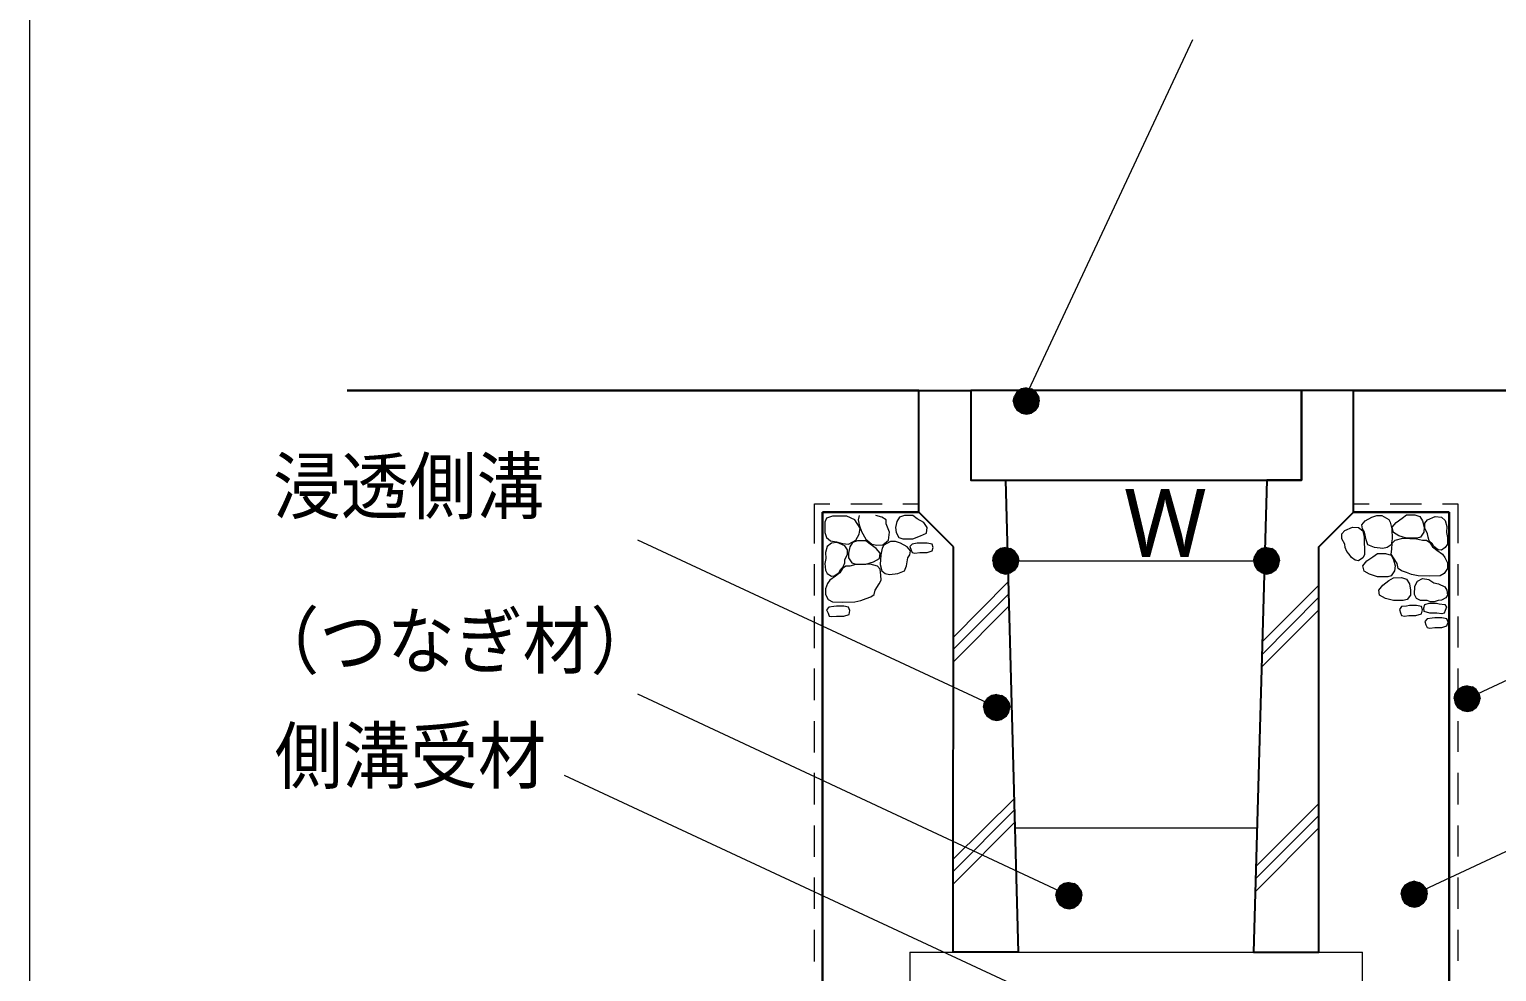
# Model space of a CAD drawing. Header units: millimetres. Extents: x 0 to 420, y 0 to 297.
# Drawn here: x 210.2 to 266.4, y 226.4 to 262.5 of the extents above; entities that cross this region are included whole.
import ezdxf
from ezdxf.enums import TextEntityAlignment as Align

# ---------------------------------------------------------------- set-up
doc = ezdxf.new("R2010")
doc.units = ezdxf.units.MM
doc.styles.add('kst32b', font='NotoSansJP-Variable.ttf')

msp = doc.modelspace()

# ---------------------------------------------------------------- hatches: boundary and pattern name
h = msp.add_hatch(color=7)
h.paths.add_polyline_path([(248.01, 248.645), (247.904, 248.475), (248.37, 248.285), (248.01, 248.645)])
h.paths.add_polyline_path([(247.904, 248.475), (248.37, 248.285), (247.862, 248.285), (247.904, 248.475)])
h.paths.add_polyline_path([(248.37, 248.285), (247.862, 248.285), (247.904, 248.095), (248.37, 248.285)])
for points in [[(248.179, 248.751), (248.01, 248.645), (248.37, 248.285), (248.179, 248.751)], [(247.375, 242.633), (247.205, 242.528), (247.565, 242.168), (247.375, 242.633)], [(257.387, 242.633), (257.217, 242.528), (257.577, 242.168), (257.387, 242.633)], [(265.07, 237.342), (264.901, 237.236), (265.261, 236.897), (265.07, 237.342)], [(247.036, 237.003), (246.867, 236.897), (247.227, 236.559), (247.036, 237.003)], [(249.809, 229.806), (249.64, 229.701), (250, 229.341), (249.809, 229.806)], [(263.038, 229.849), (262.869, 229.743), (263.229, 229.404), (263.038, 229.849)]]:
    msp.add_hatch(color=7).paths.add_polyline_path(points)
h = msp.add_hatch(color=7)
h.paths.add_polyline_path([(248.708, 248.645), (248.56, 248.751), (248.37, 248.285), (248.708, 248.645)])
h.paths.add_polyline_path([(248.56, 248.751), (248.37, 248.285), (248.37, 248.793), (248.56, 248.751)])
h.paths.add_polyline_path([(248.37, 248.285), (248.37, 248.793), (248.179, 248.751), (248.37, 248.285)])
h = msp.add_hatch(color=7)
h.paths.add_polyline_path([(248.835, 248.095), (248.857, 248.285), (248.37, 248.285), (248.835, 248.095)])
h.paths.add_polyline_path([(248.857, 248.285), (248.37, 248.285), (248.835, 248.475), (248.857, 248.285)])
h.paths.add_polyline_path([(248.37, 248.285), (248.835, 248.475), (248.708, 248.645), (248.37, 248.285)])
h = msp.add_hatch(color=7)
h.paths.add_polyline_path([(247.904, 248.095), (248.01, 247.925), (248.37, 248.285), (247.904, 248.095)])
h.paths.add_polyline_path([(248.01, 247.925), (248.37, 248.285), (248.179, 247.819), (248.01, 247.925)])
h.paths.add_polyline_path([(248.37, 248.285), (248.179, 247.819), (248.37, 247.777), (248.37, 248.285)])
h = msp.add_hatch(color=7)
h.paths.add_polyline_path([(248.37, 247.777), (248.56, 247.819), (248.37, 248.285), (248.37, 247.777)])
h.paths.add_polyline_path([(248.56, 247.819), (248.37, 248.285), (248.708, 247.925), (248.56, 247.819)])
h.paths.add_polyline_path([(248.37, 248.285), (248.708, 247.925), (248.835, 248.095), (248.37, 248.285)])
h = msp.add_hatch(color=7)
h.paths.add_polyline_path([(247.205, 242.528), (247.1, 242.358), (247.565, 242.168), (247.205, 242.528)])
h.paths.add_polyline_path([(247.1, 242.358), (247.565, 242.168), (247.079, 242.168), (247.1, 242.358)])
h.paths.add_polyline_path([(247.565, 242.168), (247.079, 242.168), (247.1, 241.977), (247.565, 242.168)])
h = msp.add_hatch(color=7)
h.paths.add_polyline_path([(247.925, 242.528), (247.756, 242.633), (247.565, 242.168), (247.925, 242.528)])
h.paths.add_polyline_path([(247.756, 242.633), (247.565, 242.168), (247.565, 242.676), (247.756, 242.633)])
h.paths.add_polyline_path([(247.565, 242.168), (247.565, 242.676), (247.375, 242.633), (247.565, 242.168)])
h = msp.add_hatch(color=7)
h.paths.add_polyline_path([(248.031, 241.977), (248.073, 242.168), (247.565, 242.168), (248.031, 241.977)])
h.paths.add_polyline_path([(248.073, 242.168), (247.565, 242.168), (248.031, 242.358), (248.073, 242.168)])
h.paths.add_polyline_path([(247.565, 242.168), (248.031, 242.358), (247.925, 242.528), (247.565, 242.168)])
h = msp.add_hatch(color=7)
h.paths.add_polyline_path([(257.217, 242.528), (257.112, 242.358), (257.577, 242.168), (257.217, 242.528)])
h.paths.add_polyline_path([(257.112, 242.358), (257.577, 242.168), (257.069, 242.168), (257.112, 242.358)])
h.paths.add_polyline_path([(257.577, 242.168), (257.069, 242.168), (257.112, 241.977), (257.577, 242.168)])
h = msp.add_hatch(color=7)
h.paths.add_polyline_path([(257.916, 242.528), (257.768, 242.633), (257.577, 242.168), (257.916, 242.528)])
h.paths.add_polyline_path([(257.768, 242.633), (257.577, 242.168), (257.577, 242.676), (257.768, 242.633)])
h.paths.add_polyline_path([(257.577, 242.168), (257.577, 242.676), (257.387, 242.633), (257.577, 242.168)])
h = msp.add_hatch(color=7)
h.paths.add_polyline_path([(258.022, 241.977), (258.064, 242.168), (257.577, 242.168), (258.022, 241.977)])
h.paths.add_polyline_path([(258.064, 242.168), (257.577, 242.168), (258.022, 242.358), (258.064, 242.168)])
h.paths.add_polyline_path([(257.577, 242.168), (258.022, 242.358), (257.916, 242.528), (257.577, 242.168)])
h = msp.add_hatch(color=7)
h.paths.add_polyline_path([(247.1, 241.977), (247.205, 241.808), (247.565, 242.168), (247.1, 241.977)])
h.paths.add_polyline_path([(247.205, 241.808), (247.565, 242.168), (247.375, 241.702), (247.205, 241.808)])
h.paths.add_polyline_path([(247.565, 242.168), (247.375, 241.702), (247.565, 241.66), (247.565, 242.168)])
h = msp.add_hatch(color=7)
h.paths.add_polyline_path([(247.565, 241.66), (247.756, 241.702), (247.565, 242.168), (247.565, 241.66)])
h.paths.add_polyline_path([(247.756, 241.702), (247.565, 242.168), (247.925, 241.808), (247.756, 241.702)])
h.paths.add_polyline_path([(247.565, 242.168), (247.925, 241.808), (248.031, 241.977), (247.565, 242.168)])
h = msp.add_hatch(color=7)
h.paths.add_polyline_path([(257.112, 241.977), (257.217, 241.808), (257.577, 242.168), (257.112, 241.977)])
h.paths.add_polyline_path([(257.217, 241.808), (257.577, 242.168), (257.387, 241.702), (257.217, 241.808)])
h.paths.add_polyline_path([(257.577, 242.168), (257.387, 241.702), (257.577, 241.66), (257.577, 242.168)])
h = msp.add_hatch(color=7)
h.paths.add_polyline_path([(257.577, 241.66), (257.768, 241.702), (257.577, 242.168), (257.577, 241.66)])
h.paths.add_polyline_path([(257.768, 241.702), (257.577, 242.168), (257.916, 241.808), (257.768, 241.702)])
h.paths.add_polyline_path([(257.577, 242.168), (257.916, 241.808), (258.022, 241.977), (257.577, 242.168)])
h = msp.add_hatch(color=7)
h.paths.add_polyline_path([(265.599, 237.236), (265.451, 237.342), (265.261, 236.897), (265.599, 237.236)])
h.paths.add_polyline_path([(265.451, 237.342), (265.261, 236.897), (265.261, 237.384), (265.451, 237.342)])
h.paths.add_polyline_path([(265.261, 236.897), (265.261, 237.384), (265.07, 237.342), (265.261, 236.897)])
h = msp.add_hatch(color=7)
h.paths.add_polyline_path([(246.867, 236.897), (246.761, 236.749), (247.227, 236.559), (246.867, 236.897)])
h.paths.add_polyline_path([(246.761, 236.749), (247.227, 236.559), (246.719, 236.559), (246.761, 236.749)])
h.paths.add_polyline_path([(247.227, 236.559), (246.719, 236.559), (246.761, 236.368), (247.227, 236.559)])
h = msp.add_hatch(color=7)
h.paths.add_polyline_path([(247.587, 236.897), (247.417, 237.003), (247.227, 236.559), (247.587, 236.897)])
h.paths.add_polyline_path([(247.417, 237.003), (247.227, 236.559), (247.227, 237.046), (247.417, 237.003)])
h.paths.add_polyline_path([(247.227, 236.559), (247.227, 237.046), (247.036, 237.003), (247.227, 236.559)])
h = msp.add_hatch(color=7)
h.paths.add_polyline_path([(247.692, 236.368), (247.735, 236.559), (247.227, 236.559), (247.692, 236.368)])
h.paths.add_polyline_path([(247.735, 236.559), (247.227, 236.559), (247.692, 236.749), (247.735, 236.559)])
h.paths.add_polyline_path([(247.227, 236.559), (247.692, 236.749), (247.587, 236.897), (247.227, 236.559)])
h = msp.add_hatch(color=7)
h.paths.add_polyline_path([(264.901, 237.236), (264.795, 237.088), (265.261, 236.897), (264.901, 237.236)])
h.paths.add_polyline_path([(264.795, 237.088), (265.261, 236.897), (264.753, 236.897), (264.795, 237.088)])
h.paths.add_polyline_path([(265.261, 236.897), (264.753, 236.897), (264.795, 236.707), (265.261, 236.897)])
h = msp.add_hatch(color=7)
h.paths.add_polyline_path([(264.795, 236.707), (264.901, 236.537), (265.261, 236.897), (264.795, 236.707)])
h.paths.add_polyline_path([(264.901, 236.537), (265.261, 236.897), (265.07, 236.432), (264.901, 236.537)])
h.paths.add_polyline_path([(265.261, 236.897), (265.07, 236.432), (265.261, 236.389), (265.261, 236.897)])
h = msp.add_hatch(color=7)
h.paths.add_polyline_path([(265.705, 236.707), (265.748, 236.897), (265.261, 236.897), (265.705, 236.707)])
h.paths.add_polyline_path([(265.748, 236.897), (265.261, 236.897), (265.705, 237.088), (265.748, 236.897)])
h.paths.add_polyline_path([(265.261, 236.897), (265.705, 237.088), (265.599, 237.236), (265.261, 236.897)])
h = msp.add_hatch(color=7)
h.paths.add_polyline_path([(265.261, 236.389), (265.451, 236.432), (265.261, 236.897), (265.261, 236.389)])
h.paths.add_polyline_path([(265.451, 236.432), (265.261, 236.897), (265.599, 236.537), (265.451, 236.432)])
h.paths.add_polyline_path([(265.261, 236.897), (265.599, 236.537), (265.705, 236.707), (265.261, 236.897)])
h = msp.add_hatch(color=7)
h.paths.add_polyline_path([(246.761, 236.368), (246.867, 236.199), (247.227, 236.559), (246.761, 236.368)])
h.paths.add_polyline_path([(246.867, 236.199), (247.227, 236.559), (247.036, 236.093), (246.867, 236.199)])
h.paths.add_polyline_path([(247.227, 236.559), (247.036, 236.093), (247.227, 236.051), (247.227, 236.559)])
h = msp.add_hatch(color=7)
h.paths.add_polyline_path([(247.227, 236.051), (247.417, 236.093), (247.227, 236.559), (247.227, 236.051)])
h.paths.add_polyline_path([(247.417, 236.093), (247.227, 236.559), (247.587, 236.199), (247.417, 236.093)])
h.paths.add_polyline_path([(247.227, 236.559), (247.587, 236.199), (247.692, 236.368), (247.227, 236.559)])
h = msp.add_hatch(color=7)
h.paths.add_polyline_path([(249.64, 229.701), (249.534, 229.531), (250, 229.341), (249.64, 229.701)])
h.paths.add_polyline_path([(249.534, 229.531), (250, 229.341), (249.491, 229.341), (249.534, 229.531)])
h.paths.add_polyline_path([(250, 229.341), (249.491, 229.341), (249.534, 229.15), (250, 229.341)])
h = msp.add_hatch(color=7)
h.paths.add_polyline_path([(250.338, 229.701), (250.19, 229.806), (250, 229.341), (250.338, 229.701)])
h.paths.add_polyline_path([(250.19, 229.806), (250, 229.341), (250, 229.849), (250.19, 229.806)])
h.paths.add_polyline_path([(250, 229.341), (250, 229.849), (249.809, 229.806), (250, 229.341)])
h = msp.add_hatch(color=7)
h.paths.add_polyline_path([(250.465, 229.15), (250.486, 229.341), (250, 229.341), (250.465, 229.15)])
h.paths.add_polyline_path([(250.486, 229.341), (250, 229.341), (250.465, 229.531), (250.486, 229.341)])
h.paths.add_polyline_path([(250, 229.341), (250.465, 229.531), (250.338, 229.701), (250, 229.341)])
h = msp.add_hatch(color=7)
h.paths.add_polyline_path([(262.869, 229.743), (262.763, 229.595), (263.229, 229.404), (262.869, 229.743)])
h.paths.add_polyline_path([(262.763, 229.595), (263.229, 229.404), (262.721, 229.404), (262.763, 229.595)])
h.paths.add_polyline_path([(263.229, 229.404), (262.721, 229.404), (262.763, 229.214), (263.229, 229.404)])
h = msp.add_hatch(color=7)
h.paths.add_polyline_path([(262.763, 229.214), (262.869, 229.045), (263.229, 229.404), (262.763, 229.214)])
h.paths.add_polyline_path([(262.869, 229.045), (263.229, 229.404), (263.038, 228.939), (262.869, 229.045)])
h.paths.add_polyline_path([(263.229, 229.404), (263.038, 228.939), (263.229, 228.896), (263.229, 229.404)])
h = msp.add_hatch(color=7)
h.paths.add_polyline_path([(263.567, 229.743), (263.419, 229.849), (263.229, 229.404), (263.567, 229.743)])
h.paths.add_polyline_path([(263.419, 229.849), (263.229, 229.404), (263.229, 229.891), (263.419, 229.849)])
h.paths.add_polyline_path([(263.229, 229.404), (263.229, 229.891), (263.038, 229.849), (263.229, 229.404)])
h = msp.add_hatch(color=7)
h.paths.add_polyline_path([(263.694, 229.214), (263.716, 229.404), (263.229, 229.404), (263.694, 229.214)])
h.paths.add_polyline_path([(263.716, 229.404), (263.229, 229.404), (263.694, 229.595), (263.716, 229.404)])
h.paths.add_polyline_path([(263.229, 229.404), (263.694, 229.595), (263.567, 229.743), (263.229, 229.404)])
h = msp.add_hatch(color=7)
h.paths.add_polyline_path([(263.229, 228.896), (263.419, 228.939), (263.229, 229.404), (263.229, 228.896)])
h.paths.add_polyline_path([(263.419, 228.939), (263.229, 229.404), (263.567, 229.045), (263.419, 228.939)])
h.paths.add_polyline_path([(263.229, 229.404), (263.567, 229.045), (263.694, 229.214), (263.229, 229.404)])
h = msp.add_hatch(color=7)
h.paths.add_polyline_path([(249.534, 229.15), (249.64, 228.981), (250, 229.341), (249.534, 229.15)])
h.paths.add_polyline_path([(249.64, 228.981), (250, 229.341), (249.809, 228.875), (249.64, 228.981)])
h.paths.add_polyline_path([(250, 229.341), (249.809, 228.875), (250, 228.833), (250, 229.341)])
h = msp.add_hatch(color=7)
h.paths.add_polyline_path([(250, 228.833), (250.19, 228.875), (250, 229.341), (250, 228.833)])
h.paths.add_polyline_path([(250.19, 228.875), (250, 229.341), (250.338, 228.981), (250.19, 228.875)])
h.paths.add_polyline_path([(250, 229.341), (250.338, 228.981), (250.465, 229.15), (250, 229.341)])

# ---------------------------------------------------------------- linework, layer by layer
at = {"lineweight": 13}
for points in [[(210.164, 285.983), (210.164, 45.995)], [(248.179, 248.116), (254.741, 262.128)], [(265.261, 236.897), (282.321, 244.856)], [(240.242, 242.824), (240.242, 244.348)], [(240.242, 244.348), (240.834, 244.348)], [(241.639, 244.348), (242.845, 244.348)], [(243.628, 244.348), (244.242, 244.348)], [(260.9, 244.348), (261.493, 244.348)], [(262.297, 244.348), (263.504, 244.348)], [(264.308, 244.348), (264.901, 244.348)], [(264.901, 244.348), (264.901, 242.845)], [(241.956, 243.904), (241.914, 243.734), (241.956, 243.544), (242.041, 243.29), (242.21, 242.993), (242.443, 242.803), (242.634, 242.761), (242.866, 242.782), (243.078, 242.951), (243.12, 243.268), (242.993, 243.586), (242.993, 243.734), (242.824, 243.84), (242.591, 243.904)], [(233.468, 242.972), (247.227, 236.559)], [(240.242, 240.834), (240.242, 242.041)], [(247.565, 242.168), (257.577, 242.168)], [(264.901, 242.041), (264.901, 240.834)], [(245.576, 239.247), (247.671, 241.363)], [(257.387, 239.056), (259.567, 241.237)], [(247.692, 240.898), (245.576, 238.781)], [(259.567, 240.771), (257.387, 238.57)], [(245.576, 238.294), (247.692, 240.432)], [(257.366, 238.083), (259.588, 240.305)], [(240.242, 238.823), (240.242, 240.03)], [(264.901, 240.03), (264.901, 238.845)], [(240.242, 236.834), (240.242, 238.04)], [(263.229, 229.404), (282.321, 238.315)], [(264.901, 238.04), (264.901, 236.834)], [(233.468, 237.067), (250, 229.341)], [(240.242, 234.823), (240.242, 236.029)], [(264.901, 236.029), (264.901, 234.844)], [(230.653, 233.955), (250, 224.938)], [(240.242, 232.833), (240.242, 234.04)], [(264.901, 234.04), (264.901, 232.833)], [(245.554, 230.738), (247.904, 233.066)], [(257.154, 230.463), (259.567, 232.876)], [(247.904, 232.622), (245.554, 230.272)], [(259.567, 232.41), (257.133, 229.976)], [(240.242, 230.822), (240.242, 232.029)], [(245.554, 229.785), (247.925, 232.156)], [(257.196, 231.923), (247.925, 231.923)], [(257.133, 229.489), (259.567, 231.944)], [(264.901, 232.029), (264.901, 230.844)], [(240.242, 228.833), (240.242, 230.039)], [(264.901, 230.039), (264.901, 228.833)], [(240.242, 226.822), (240.242, 228.029)], [(264.901, 228.029), (264.901, 226.843)], [(243.904, 227.182), (261.239, 227.182)], [(243.904, 227.182), (243.904, 223.859), (261.239, 223.859), (261.239, 227.182)]]:
    msp.add_lwpolyline(points, dxfattribs=at)
at = {"lineweight": 30}
for points in [[(244.242, 248.687), (222.335, 248.687)], [(290.195, 248.687), (260.9, 248.687)], [(291.486, 248.687), (262.191, 248.687)], [(240.559, 217.191), (240.559, 244.03)], [(240.559, 244.03), (244.242, 244.03)], [(260.9, 244.03), (264.562, 244.03)], [(264.562, 244.03), (264.562, 217.191)]]:
    msp.add_lwpolyline(points, dxfattribs=at)
at = {"lineweight": 25}
for points in [[(245.576, 242.697), (244.242, 244.03), (244.242, 248.687), (246.232, 248.687), (246.232, 245.258), (247.565, 245.258), (248.052, 227.182), (245.554, 227.182)], [(246.232, 248.687), (246.232, 245.258), (258.911, 245.258), (258.911, 248.687)], [(259.567, 242.697), (260.9, 244.03), (260.9, 248.687), (258.911, 248.687), (258.911, 245.258), (257.577, 245.258), (257.069, 227.182), (259.567, 227.182)]]:
    msp.add_lwpolyline(points, close=True, dxfattribs=at)
at = {"lineweight": 0}
for points in [[(248.01, 248.645), (247.904, 248.475), (248.37, 248.285)], [(248.179, 248.751), (248.01, 248.645), (248.37, 248.285)], [(248.37, 248.285), (248.37, 248.793), (248.179, 248.751)], [(248.56, 248.751), (248.37, 248.285), (248.37, 248.793)], [(248.708, 248.645), (248.56, 248.751), (248.37, 248.285)], [(248.37, 248.285), (248.835, 248.475), (248.708, 248.645)], [(247.904, 248.475), (248.37, 248.285), (247.862, 248.285)], [(248.37, 248.285), (247.862, 248.285), (247.904, 248.095)], [(247.904, 248.095), (248.01, 247.925), (248.37, 248.285)], [(248.01, 247.925), (248.37, 248.285), (248.179, 247.819)], [(248.37, 248.285), (248.179, 247.819), (248.37, 247.777)], [(248.857, 248.285), (248.37, 248.285), (248.835, 248.475)], [(248.37, 247.777), (248.56, 247.819), (248.37, 248.285)], [(248.56, 247.819), (248.37, 248.285), (248.708, 247.925)], [(248.37, 248.285), (248.708, 247.925), (248.835, 248.095)], [(248.835, 248.095), (248.857, 248.285), (248.37, 248.285)], [(247.1, 242.358), (247.565, 242.168), (247.079, 242.168)], [(247.205, 242.528), (247.1, 242.358), (247.565, 242.168)], [(247.375, 242.633), (247.205, 242.528), (247.565, 242.168)], [(247.565, 242.168), (247.565, 242.676), (247.375, 242.633)], [(247.756, 242.633), (247.565, 242.168), (247.565, 242.676)], [(247.925, 242.528), (247.756, 242.633), (247.565, 242.168)], [(247.565, 242.168), (248.031, 242.358), (247.925, 242.528)], [(248.073, 242.168), (247.565, 242.168), (248.031, 242.358)], [(257.112, 242.358), (257.577, 242.168), (257.069, 242.168)], [(257.217, 242.528), (257.112, 242.358), (257.577, 242.168)], [(257.387, 242.633), (257.217, 242.528), (257.577, 242.168)], [(257.577, 242.168), (257.577, 242.676), (257.387, 242.633)], [(257.768, 242.633), (257.577, 242.168), (257.577, 242.676)], [(257.916, 242.528), (257.768, 242.633), (257.577, 242.168)], [(257.577, 242.168), (258.022, 242.358), (257.916, 242.528)], [(258.064, 242.168), (257.577, 242.168), (258.022, 242.358)], [(247.565, 242.168), (247.079, 242.168), (247.1, 241.977)], [(247.1, 241.977), (247.205, 241.808), (247.565, 242.168)], [(247.205, 241.808), (247.565, 242.168), (247.375, 241.702)], [(247.565, 242.168), (247.375, 241.702), (247.565, 241.66)], [(247.565, 241.66), (247.756, 241.702), (247.565, 242.168)], [(247.756, 241.702), (247.565, 242.168), (247.925, 241.808)], [(247.565, 242.168), (247.925, 241.808), (248.031, 241.977)], [(248.031, 241.977), (248.073, 242.168), (247.565, 242.168)], [(257.577, 242.168), (257.069, 242.168), (257.112, 241.977)], [(257.112, 241.977), (257.217, 241.808), (257.577, 242.168)], [(257.217, 241.808), (257.577, 242.168), (257.387, 241.702)], [(257.577, 242.168), (257.387, 241.702), (257.577, 241.66)], [(257.577, 241.66), (257.768, 241.702), (257.577, 242.168)], [(257.768, 241.702), (257.577, 242.168), (257.916, 241.808)], [(257.577, 242.168), (257.916, 241.808), (258.022, 241.977)], [(258.022, 241.977), (258.064, 242.168), (257.577, 242.168)], [(265.07, 237.342), (264.901, 237.236), (265.261, 236.897)], [(265.261, 236.897), (265.261, 237.384), (265.07, 237.342)], [(265.451, 237.342), (265.261, 236.897), (265.261, 237.384)], [(265.599, 237.236), (265.451, 237.342), (265.261, 236.897)], [(246.761, 236.749), (247.227, 236.559), (246.719, 236.559)], [(246.867, 236.897), (246.761, 236.749), (247.227, 236.559)], [(247.036, 237.003), (246.867, 236.897), (247.227, 236.559)], [(247.227, 236.559), (247.227, 237.046), (247.036, 237.003)], [(247.417, 237.003), (247.227, 236.559), (247.227, 237.046)], [(247.587, 236.897), (247.417, 237.003), (247.227, 236.559)], [(247.227, 236.559), (247.692, 236.749), (247.587, 236.897)], [(247.735, 236.559), (247.227, 236.559), (247.692, 236.749)], [(264.795, 237.088), (265.261, 236.897), (264.753, 236.897)], [(265.261, 236.897), (264.753, 236.897), (264.795, 236.707)], [(264.901, 237.236), (264.795, 237.088), (265.261, 236.897)], [(264.795, 236.707), (264.901, 236.537), (265.261, 236.897)], [(264.901, 236.537), (265.261, 236.897), (265.07, 236.432)], [(265.261, 236.897), (265.07, 236.432), (265.261, 236.389)], [(265.261, 236.897), (265.705, 237.088), (265.599, 237.236)], [(265.748, 236.897), (265.261, 236.897), (265.705, 237.088)], [(265.261, 236.389), (265.451, 236.432), (265.261, 236.897)], [(265.451, 236.432), (265.261, 236.897), (265.599, 236.537)], [(265.261, 236.897), (265.599, 236.537), (265.705, 236.707)], [(265.705, 236.707), (265.748, 236.897), (265.261, 236.897)], [(247.227, 236.559), (246.719, 236.559), (246.761, 236.368)], [(246.761, 236.368), (246.867, 236.199), (247.227, 236.559)], [(246.867, 236.199), (247.227, 236.559), (247.036, 236.093)], [(247.227, 236.559), (247.036, 236.093), (247.227, 236.051)], [(247.227, 236.051), (247.417, 236.093), (247.227, 236.559)], [(247.417, 236.093), (247.227, 236.559), (247.587, 236.199)], [(247.227, 236.559), (247.587, 236.199), (247.692, 236.368)], [(247.692, 236.368), (247.735, 236.559), (247.227, 236.559)], [(249.534, 229.531), (250, 229.341), (249.491, 229.341)], [(249.64, 229.701), (249.534, 229.531), (250, 229.341)], [(249.809, 229.806), (249.64, 229.701), (250, 229.341)], [(250, 229.341), (250, 229.849), (249.809, 229.806)], [(250.19, 229.806), (250, 229.341), (250, 229.849)], [(250.338, 229.701), (250.19, 229.806), (250, 229.341)], [(250, 229.341), (250.465, 229.531), (250.338, 229.701)], [(250.486, 229.341), (250, 229.341), (250.465, 229.531)], [(262.763, 229.595), (263.229, 229.404), (262.721, 229.404)], [(263.229, 229.404), (262.721, 229.404), (262.763, 229.214)], [(262.869, 229.743), (262.763, 229.595), (263.229, 229.404)], [(262.763, 229.214), (262.869, 229.045), (263.229, 229.404)], [(263.038, 229.849), (262.869, 229.743), (263.229, 229.404)], [(262.869, 229.045), (263.229, 229.404), (263.038, 228.939)], [(263.229, 229.404), (263.229, 229.891), (263.038, 229.849)], [(263.229, 229.404), (263.038, 228.939), (263.229, 228.896)], [(263.419, 229.849), (263.229, 229.404), (263.229, 229.891)], [(263.567, 229.743), (263.419, 229.849), (263.229, 229.404)], [(263.229, 229.404), (263.694, 229.595), (263.567, 229.743)], [(263.716, 229.404), (263.229, 229.404), (263.694, 229.595)], [(263.229, 228.896), (263.419, 228.939), (263.229, 229.404)], [(263.419, 228.939), (263.229, 229.404), (263.567, 229.045)], [(263.229, 229.404), (263.567, 229.045), (263.694, 229.214)], [(263.694, 229.214), (263.716, 229.404), (263.229, 229.404)], [(250, 229.341), (249.491, 229.341), (249.534, 229.15)], [(249.534, 229.15), (249.64, 228.981), (250, 229.341)], [(249.64, 228.981), (250, 229.341), (249.809, 228.875)], [(250, 229.341), (249.809, 228.875), (250, 228.833)], [(250, 228.833), (250.19, 228.875), (250, 229.341)], [(250.19, 228.875), (250, 229.341), (250.338, 228.981)], [(250, 229.341), (250.338, 228.981), (250.465, 229.15)], [(250.465, 229.15), (250.486, 229.341), (250, 229.341)]]:
    msp.add_lwpolyline(points, close=True, dxfattribs=at)
at = {"lineweight": 13}
for points in [[(240.644, 243.417), (240.644, 243.247), (240.707, 243.057), (240.855, 242.93), (241.088, 242.887), (241.321, 242.824), (241.554, 242.803), (241.829, 242.951), (241.956, 243.184), (241.998, 243.417), (241.787, 243.734), (241.491, 243.882), (241.173, 243.882), (240.94, 243.882), (240.707, 243.798), (240.644, 243.649)], [(243.692, 243.904), (243.501, 243.84), (243.396, 243.671), (243.353, 243.438), (243.374, 243.247), (243.48, 243.057), (243.628, 243.014), (244.009, 243.014), (244.306, 243.12), (244.539, 243.226), (244.56, 243.438), (244.433, 243.628), (244.179, 243.776), (244.009, 243.904)], [(261.324, 242.401), (261.26, 242.274), (261.091, 242.168), (260.964, 242.189), (260.816, 242.295), (260.731, 242.422), (260.646, 242.528), (260.583, 242.676), (260.562, 242.803), (260.456, 243.014), (260.456, 243.205), (260.562, 243.332), (260.858, 243.459), (261.091, 243.438), (261.26, 243.311), (261.303, 243.078), (261.303, 242.845), (261.324, 242.655)], [(262.255, 243.755), (262.297, 243.649), (262.361, 243.396), (262.382, 243.014), (262.34, 242.782), (262.191, 242.676), (262.022, 242.633), (261.705, 242.676), (261.451, 242.782), (261.387, 242.972), (261.324, 243.268), (261.239, 243.396), (261.218, 243.544), (261.345, 243.692), (261.599, 243.84), (261.789, 243.904), (261.98, 243.904)], [(263.25, 243.925), (263.44, 243.861), (263.546, 243.692), (263.61, 243.459), (263.589, 243.268), (263.462, 243.078), (263.335, 243.036), (262.932, 243.036), (262.636, 243.12), (262.424, 243.247), (262.382, 243.459), (262.53, 243.628), (262.763, 243.798), (262.932, 243.925)], [(264.499, 242.803), (264.414, 242.676), (264.266, 242.57), (264.139, 242.591), (263.97, 242.718), (263.906, 242.824), (263.8, 242.93), (263.758, 243.078), (263.737, 243.205), (263.631, 243.417), (263.631, 243.607), (263.737, 243.734), (264.033, 243.861), (264.266, 243.84), (264.414, 243.713), (264.478, 243.48), (264.456, 243.247), (264.499, 243.057)], [(240.665, 241.808), (240.729, 241.681), (240.898, 241.575), (241.004, 241.596), (241.173, 241.702), (241.237, 241.829), (241.342, 241.935), (241.406, 242.083), (241.406, 242.21), (241.512, 242.422), (241.512, 242.591), (241.406, 242.739), (241.11, 242.866), (240.898, 242.845), (240.729, 242.718), (240.665, 242.485), (240.686, 242.253), (240.644, 242.062)], [(241.893, 242.93), (241.702, 242.866), (241.596, 242.697), (241.554, 242.464), (241.554, 242.274), (241.681, 242.083), (241.829, 242.041), (242.21, 242.041), (242.507, 242.125), (242.739, 242.253), (242.761, 242.464), (242.612, 242.633), (242.379, 242.803), (242.21, 242.93)], [(242.909, 242.761), (242.845, 242.655), (242.782, 242.401), (242.761, 242.02), (242.824, 241.787), (242.951, 241.681), (243.12, 241.639), (243.438, 241.681), (243.692, 241.787), (243.777, 241.977), (243.819, 242.274), (243.904, 242.401), (243.925, 242.549), (243.798, 242.697), (243.544, 242.845), (243.353, 242.909), (243.163, 242.909)], [(263.821, 241.575), (263.377, 241.596), (263.123, 241.639), (262.932, 241.723), (262.742, 241.787), (262.615, 241.871), (262.573, 242.062), (262.424, 242.274), (262.34, 242.422), (262.361, 242.612), (262.382, 242.845), (262.488, 242.951), (262.784, 243.036), (263.313, 243.014), (263.546, 242.951), (263.694, 242.951), (263.821, 242.866), (263.927, 242.697), (264.096, 242.57), (264.308, 242.422), (264.393, 242.295), (264.499, 242.083), (264.499, 241.871), (264.372, 241.681), (264.223, 241.596)], [(244.179, 242.845), (243.988, 242.803), (243.904, 242.718), (243.946, 242.57), (243.988, 242.485), (244.094, 242.464), (244.285, 242.485), (244.56, 242.485), (244.75, 242.549), (244.793, 242.676), (244.75, 242.803), (244.56, 242.845), (244.285, 242.845)], [(262.128, 242.443), (262.34, 242.379), (262.424, 242.21), (262.488, 241.977), (262.467, 241.787), (262.34, 241.596), (262.213, 241.554), (261.811, 241.554), (261.514, 241.66), (261.303, 241.766), (261.26, 241.977), (261.408, 242.168), (261.641, 242.316), (261.811, 242.443)], [(241.321, 240.58), (241.787, 240.601), (242.02, 240.644), (242.231, 240.729), (242.401, 240.792), (242.528, 240.877), (242.57, 241.046), (242.718, 241.279), (242.803, 241.427), (242.782, 241.617), (242.761, 241.85), (242.655, 241.956), (242.379, 242.041), (241.829, 242.02), (241.596, 241.956), (241.448, 241.956), (241.321, 241.871), (241.215, 241.702), (241.046, 241.575), (240.834, 241.427), (240.75, 241.3), (240.665, 241.088), (240.665, 240.877), (240.771, 240.686), (240.94, 240.601)], [(262.742, 241.533), (262.932, 241.469), (263.038, 241.279), (263.08, 241.046), (263.08, 240.855), (262.954, 240.686), (262.805, 240.644), (262.424, 240.644), (262.128, 240.729), (261.895, 240.855), (261.874, 241.046), (262.022, 241.237), (262.255, 241.406), (262.424, 241.512)], [(264.393, 241.173), (264.478, 241.046), (264.499, 240.855), (264.435, 240.75), (264.266, 240.665), (264.139, 240.644), (263.991, 240.601), (263.843, 240.601), (263.716, 240.644), (263.462, 240.644), (263.313, 240.729), (263.229, 240.877), (263.25, 241.194), (263.356, 241.385), (263.546, 241.49), (263.779, 241.448), (263.97, 241.321), (264.16, 241.279)], [(240.982, 240.411), (240.792, 240.39), (240.707, 240.284), (240.771, 240.157), (240.813, 240.051), (240.898, 240.03), (241.088, 240.051), (241.364, 240.051), (241.575, 240.115), (241.596, 240.263), (241.554, 240.39), (241.364, 240.432), (241.088, 240.432)], [(262.932, 240.432), (262.742, 240.411), (262.657, 240.305), (262.7, 240.178), (262.742, 240.072), (262.848, 240.051), (263.017, 240.072), (263.292, 240.072), (263.504, 240.136), (263.546, 240.284), (263.504, 240.411), (263.313, 240.453), (263.038, 240.453)], [(264.181, 240.517), (264.393, 240.496), (264.456, 240.39), (264.414, 240.263), (264.372, 240.157), (264.287, 240.136), (264.096, 240.157), (263.821, 240.157), (263.61, 240.221), (263.589, 240.369), (263.631, 240.496), (263.8, 240.538), (264.075, 240.538)], [(263.906, 239.966), (263.716, 239.945), (263.631, 239.839), (263.673, 239.712), (263.716, 239.607), (263.821, 239.586), (264.012, 239.607), (264.287, 239.607), (264.478, 239.67), (264.52, 239.818), (264.478, 239.945), (264.287, 239.988), (264.012, 239.988)]]:
    msp.add_lwpolyline(points, close=True, dxfattribs=at)

# ---------------------------------------------------------------- texts
at = {"style": 'kst32b'}
for s, p, p2 in [('浸透側溝', (219.498, 243.988), (229.894, 243.988)), ('（つなぎ材）', (218.673, 238.062), (234.266, 238.062)), ('側溝受材', (219.562, 233.659), (229.957, 233.659))]:
    msp.add_text(s, height=2.0791, dxfattribs=at).set_placement(p, p2, align=Align.FIT)
msp.add_text('W', height=2.599, dxfattribs=at).set_placement((252.116, 242.316))

doc.saveas('drawing.dxf')
